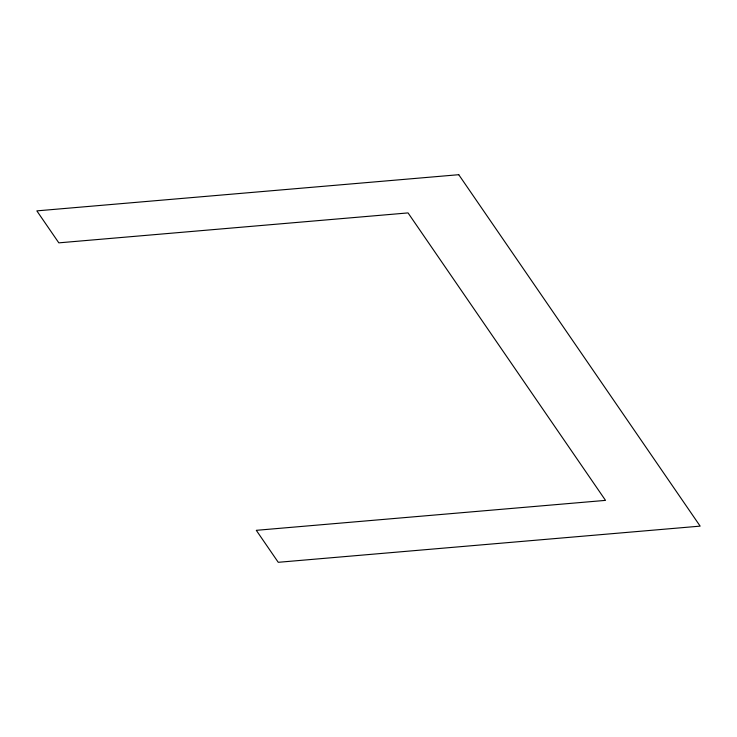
<?xml version="1.0" encoding="UTF-8"?>
<svg xmlns="http://www.w3.org/2000/svg" width="737" height="737" viewBox="0 0 737 737"><rect width="100%" height="100%" fill="white"/><g stroke="black" fill="none" stroke-linecap="round" stroke-linejoin="round"><path stroke-width="1.11" d="M458.746 174.697L36.85 210.874L58.822 242.851L408.049 212.91L605.519 500.377L256.292 530.327L278.254 562.303L700.15 526.126L458.746 174.697"/></g></svg>
